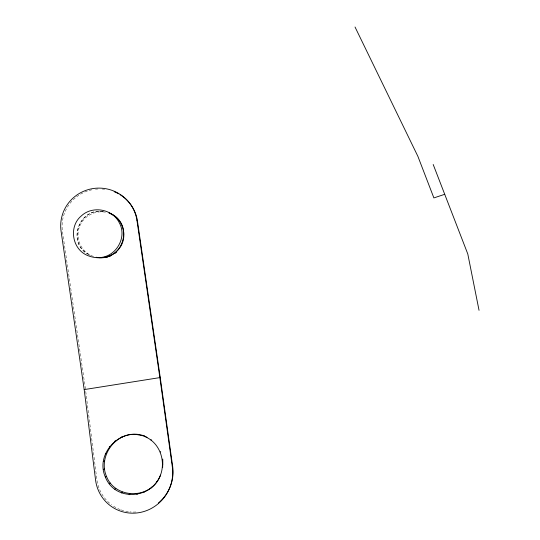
<?xml version="1.0" encoding="UTF-8"?>
<svg xmlns="http://www.w3.org/2000/svg" width="540" height="540" viewBox="0 0 540 540"><rect width="100%" height="100%" fill="white"/><g stroke="black" fill="none" stroke-linecap="round" stroke-linejoin="round"><path stroke-width="0.41" stroke-dasharray="2.7 2.03" d="M103.248 211.437C78.158 207.542 66.305 244.445 89.714 255.069M103.154 211.626C79.427 207.475 66.609 241.907 87.703 253.962M89.012 254.907L90.389 255.44M85.442 388.982L62.465 231.559A37.881 37.348 2.7 0 1 76.005 197.323M85.752 391.493L96.815 479.23A39.312 37.922 -60.2 0 0 111.51 504.765M93.535 256.48A23.308 22.984 0.8 0 1 78.773 228.893A23.308 22.984 0.8 0 1 105.489 212.2M135.864 512.001A39.312 37.922 -60.2 0 1 129.985 511.9M128.331 511.697A39.312 37.922 -60.2 0 1 121.021 509.882M120.245 509.591A39.312 37.922 -60.2 0 1 112.178 505.251M76.646 196.823A37.881 37.348 2.7 0 1 92.286 189.702M95.533 189.189A37.881 37.348 2.7 0 1 97.997 188.987M102.148 189.007A37.881 37.348 2.7 0 1 104.598 189.23"/><path stroke-width="0.81" d="M160.529 475.153C151.754 499.122 115.027 501.937 105.341 477.016C94.73 453.364 121.142 426.613 144.828 436.158L136.708 434.531M157.127 481.37C145.085 499.588 114.298 497.198 106.475 476.354C98.044 456.995 114.703 432.689 135.931 434.437M144.167 436.32C162.081 442.976 167.974 467.181 156.614 482.092M137.444 221.029L136.984 220.583A38.347 37.807 2.7 0 0 93.575 188.48A38.347 37.807 2.7 0 0 61.081 231.242L84.193 389.596L95.553 479.925A39.798 38.387 -60.2 0 0 139.151 512.642A39.798 38.387 -60.2 0 0 172.348 466.979L172.665 466.445L160.184 377.15L137.444 221.029A37.881 37.348 2.7 0 0 120.035 194.65M160.184 377.15L159.86 377.608L172.348 466.979M151.153 487.897L151.733 487.107M144.436 492.122L145.098 491.279M162.385 467.404L162.824 466.864M136.91 494.458L137.66 493.587M129.094 494.741L129.944 493.864M162.317 459.533L162.763 459.088L162.81 465.305M121.541 492.952L122.479 492.095M114.764 489.206L115.79 488.396M160.265 452.014L160.724 451.663M109.235 483.766L110.329 483.023M105.341 477.016L106.475 476.354M103.336 469.415L104.497 468.848M103.356 461.504L104.517 461.032M150.869 440.012L151.443 439.803M444.724 194.306L433.877 197.917L417.886 156.337L355.023 27M105.394 453.816L106.529 453.438M109.303 446.877L110.383 446.587M114.797 441.153L115.817 440.93M121.514 437.029L122.445 436.86M84.193 389.596L159.86 377.608L136.984 220.583M99.664 257.58C116.093 256.912 127.467 237.222 119.293 222.797C112.637 209 92.509 205.389 81.385 215.865C68.506 226.375 71.975 249.001 87.271 255.366C97.969 259.99 111.976 258.12 119.306 248.447C128.48 236.81 123.039 218.099 109.208 212.956M97.652 257.641L96.221 257.283C123.343 262.784 135.263 222.757 109.067 213.111M145.564 436.563L147.035 437.373M433.195 164.491L467.795 253.996L479.041 310.318M116.444 252.281A23.308 22.984 0.8 0 1 115.25 253.226M110.653 255.866A23.308 22.984 0.8 0 1 109.235 256.426M107.791 256.885A23.308 22.984 0.8 0 1 106.319 257.256M172.665 466.445A39.312 37.922 -60.2 0 1 158.375 503.017M114.156 191.687A37.881 37.348 2.7 0 1 118.611 193.813"/></g></svg>
